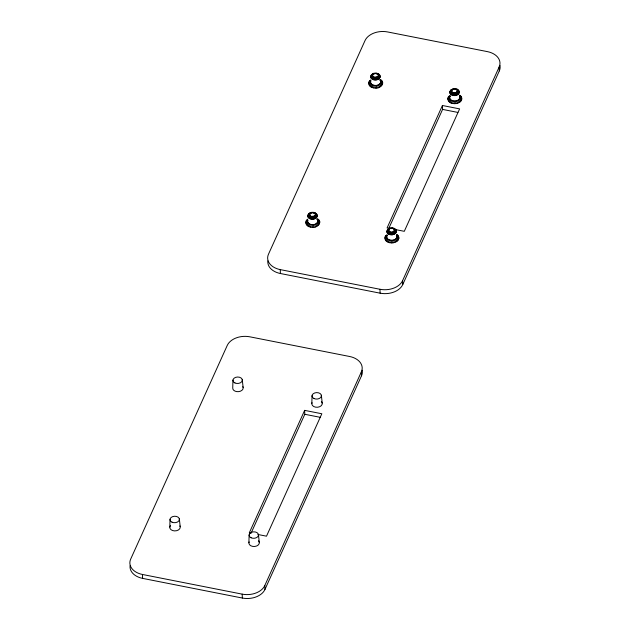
<?xml version="1.0" encoding="UTF-8"?>
<svg xmlns="http://www.w3.org/2000/svg" width="630" height="630" viewBox="0 0 630 630"><rect width="100%" height="100%" fill="white"/><g stroke="black" fill="none" stroke-linecap="round" stroke-linejoin="round"><path stroke-width="0.94" d="M169.809 527.113L170.037 519.317M232.958 380.087L232.738 387.883A5.229 3.615 -2.3 0 0 238.691 391.632A5.229 3.615 -2.3 0 0 242.826 386.662M248.897 542.706L249.126 534.909M311.826 403.476L312.055 395.679M311.866 212.657L311.874 212.2L312.078 212.657C323.725 216.121 302.408 218.854 312.078 212.657M374.787 73.426L374.882 72.97L375.007 73.426C386.655 76.891 365.329 79.624 375.007 73.426M315.173 213.838L316.709 214.058C318.961 217.413 313.992 220.02 311.11 219.09L311.63 216.523M306.093 221.106L307.605 220.76L307.849 220.161C306.889 222.358 309.204 224.28 311.204 224.548L310.684 227.115C306.739 226.973 303.786 221.689 307.676 219.201M378.102 74.608L379.63 74.828C381.89 78.183 376.913 80.79 374.031 79.86L374.551 77.293M369.015 81.876L369.889 81.876L370.779 80.931C369.818 83.129 372.125 85.05 374.133 85.318L373.614 87.885C369.66 87.743 366.707 82.459 370.598 79.971M394.262 229.438L395.798 229.651C398.05 233.013 393.081 235.62 390.198 234.691L390.718 232.123C394.152 233.431 396.026 228.068 391.813 228.225L391.97 227.753L393.073 228.328L392.962 227.871L392.451 228.296M385.182 236.699L386.048 236.699L386.946 235.754C385.977 237.959 388.293 239.873 390.301 240.148L389.781 242.715C385.828 242.574 382.875 237.282 386.765 234.801L387.426 235.045M457.191 90.208L458.727 90.421C460.979 93.783 456.01 96.39 453.127 95.461L453.647 92.886C456.498 94.091 459.152 89.617 455.372 89.066L455.884 88.641L456.002 89.098L454.742 88.987L454.899 88.523L454.947 88.98L453.883 89.019L453.891 88.57L454.096 89.019C451.442 88.846 450.765 92.697 453.647 92.886M449.867 96.524C448.906 98.721 451.222 100.642 453.222 100.91L452.702 103.485C448.757 103.344 445.804 98.052 449.694 95.563L450.356 95.815L449.623 97.122L448.103 97.469M312.26 216.594L312.157 219.216M310.684 227.115L312.236 227.296L312.338 224.682L311.204 224.548M375.181 77.364L375.086 79.986M373.614 87.885L375.157 88.066L375.26 85.444L374.133 85.318M391.348 232.194L391.246 234.809M389.781 242.715L391.325 242.889L391.427 240.274L390.301 240.148M454.277 92.964L454.175 95.579M452.702 103.485L454.254 103.659L454.356 101.044L453.222 100.91M311.11 219.09L310.125 218.815L311.039 216.358M310.157 224.248L309.243 226.706M374.031 79.86L373.055 79.585L373.968 77.128M373.078 85.018L372.173 87.475M390.198 234.691L389.222 234.407L389.34 233.58L390.127 231.95L390.718 232.123M389.245 239.841L388.34 242.298M453.127 95.461L452.143 95.177L453.057 92.72M452.175 100.611L451.261 103.068M389.915 228.462L389.994 227.997L391.175 228.249L390.97 227.8L390.954 228.257L392.025 228.21M452.844 89.232L453.151 88.736L453.474 89.145M312.724 212.625L312.882 212.16L312.929 212.609M375.653 73.395L375.811 72.93L375.858 73.379M310.125 218.815L309.275 218.389L310.527 216.098M309.236 223.792L307.983 226.075M373.055 79.585L372.196 79.159L373.448 76.868M372.157 84.562L370.905 86.846M389.222 234.407L388.363 233.982L388.537 233.187L389.616 231.698L390.127 231.95M388.324 239.384L387.072 241.676M452.143 95.177L451.293 94.752L452.545 92.468M451.253 100.154L450.001 102.446M309.275 218.389C306.983 217.248 307.621 213.98 309.881 213.231L310.015 212.735L310.889 212.995M372.196 79.159C369.912 78.018 370.55 74.749 372.802 73.993L373.307 73.426L373.818 73.765M388.97 228.824L389.104 228.336L390.553 228.375M451.899 89.594L452.403 89.019L452.907 89.358M308.582 217.838L310.11 215.767M308.487 223.201L306.96 225.272M371.503 78.608L373.031 76.537M371.416 83.971L369.889 86.042M388.363 233.982L387.67 233.439L387.883 232.667L389.198 231.368L389.616 231.698M387.584 238.794L386.056 240.865M451.293 94.752L450.6 94.201L450.812 93.437L452.127 92.138M450.505 99.564L448.977 101.635M312.338 224.682C315.268 225.201 319.717 221.98 317.016 219.059M312.236 227.296C316.937 228.383 323.056 222.122 317.63 218.783L316.992 219.082M375.26 85.444C378.197 85.971 382.638 82.751 379.945 79.829M375.157 88.066C379.858 89.153 385.985 82.892 380.551 79.545L379.921 79.853M387.67 233.439L386.907 232.076L387.324 230.013L388.844 229.666L389.978 228.595M389.198 231.368L388.844 229.666M391.427 240.274C394.041 240.566 398.081 238.416 396.64 235.344L396.932 235.919L398.467 236.14C400.444 240.337 394.916 243.29 391.325 242.889M450.6 94.201L449.836 92.846L450.009 91.382L450.899 90.436L451.765 90.436M454.356 101.044C456.97 101.335 461.002 99.178 459.569 96.114L459.861 96.689L461.396 96.91C463.365 101.107 457.837 104.06 454.254 103.659M308.086 217.192L309.81 215.381M307.96 222.508L306.235 224.319M371.015 77.962L372.739 76.151M370.881 83.278L369.156 85.089M387.174 232.793L388.899 230.974M387.048 238.101L385.324 239.912M450.103 93.555L451.828 91.744M449.977 98.871L448.253 100.682M309.062 213.727L309.243 213.208L310.401 213.294M371.991 74.49L372.661 73.82L373.322 74.064M307.818 216.484L309.645 214.956M307.668 221.744L305.834 223.272M370.739 77.254L372.574 75.726M370.598 82.514L368.763 84.042M386.907 232.076L388.741 230.548M386.757 237.337L384.93 238.864M449.836 92.846L451.663 91.318M449.686 98.107L447.851 99.634M308.424 214.326L309.228 213.531L310.015 213.657M371.346 75.096L372.149 74.301L372.936 74.427M387.08 230.611L387.733 229.367L389.104 229.257M450.009 91.382L450.663 90.137L452.033 90.027M307.779 215.743L309.629 214.507M307.629 220.949L305.786 222.185M370.708 76.513L372.55 75.277M370.558 81.719L368.715 82.947M386.875 231.344L388.718 230.107M386.725 236.541L384.875 237.778M449.796 92.106L451.647 90.877M449.647 97.311L447.804 98.548M307.991 215.011L308.235 214.42L309.755 214.074M370.912 75.781L371.164 75.191L372.676 74.844M257.906 534.492L266.506 536.185L321.836 413.76L304.644 410.366L249.315 532.799L251.22 533.169M394.742 229.438L404.295 231.32L459.624 108.888L442.425 105.501L387.096 227.926L389.962 228.493M251.488 532.24L304.802 414.28L304.644 410.366M388.868 228.265L442.583 109.407L442.425 105.501M264.962 589.436L264.805 585.522L361.36 371.881A18.034 12.458 -2.3 0 0 349.595 356.486L249.874 336.822A18.034 12.458 -2.3 0 0 227.249 345.437L130.694 559.078A18.034 12.458 -2.3 0 0 142.459 574.473L142.616 578.379L242.345 598.043A18.034 12.458 -2.3 0 0 264.962 589.436L361.518 375.787A18.034 12.458 -2.3 0 0 362.171 370.243M402.751 284.563L402.594 280.657L499.149 67.008A18.034 12.458 -2.3 0 0 487.384 51.621L387.655 31.957A18.034 12.458 -2.3 0 0 365.038 40.564L268.482 254.213A18.034 12.458 -2.3 0 0 280.248 269.608L280.405 273.514L380.126 293.178A18.034 12.458 -2.3 0 0 402.751 284.563L499.306 70.922A18.034 12.458 -2.3 0 0 499.96 65.378M376.283 73.466L376.567 73.033L376.905 73.505M313.354 212.696L313.866 212.271L313.984 212.735M450.442 90.696L451.261 89.57L452.419 89.657M387.513 229.926L388.34 228.8L389.49 228.887M376.874 73.639L377.716 73.308L379.929 75.403M455.962 89.232L456.805 88.901L459.018 90.996M313.945 212.869L314.787 212.538L317 214.633M393.033 228.462L393.876 228.131L396.097 230.226M377.386 73.891L378.024 73.592L378.74 74.206M456.474 89.484L457.112 89.184L457.837 89.799M314.457 213.121L315.094 212.822L315.819 213.436M393.553 228.721L394.687 228.532L394.908 229.036M371.023 80.75L369.652 80.861M450.111 96.343L448.749 96.461M387.19 235.573L385.82 235.691M372.802 73.993L373.834 73.167L374.385 73.545M309.881 213.231L310.905 212.397L311.456 212.782M377.803 74.222L379.173 74.222L379.433 74.757M381.575 80.356L380.205 80.356M456.892 89.814L457.663 89.617L458.53 90.35M461.396 96.91L460.664 95.957L459.301 95.957M314.874 213.452L316.244 213.452L316.512 213.987M318.654 219.586L317.284 219.594M393.97 229.052L394.734 228.855L395.601 229.58M398.467 236.14L397.743 235.187L396.372 235.187M382.308 81.309L381.441 81.38L380.473 80.522M319.378 220.539L318.512 220.61L317.551 219.752M378.26 75.041L380.197 76.112M382.701 82.357L380.764 81.286M457.356 90.633L459.294 91.704M461.79 97.949L459.853 96.878M315.339 214.271L317.276 215.342M319.78 221.587L317.843 220.516M394.427 229.863L396.364 230.934M398.869 237.187L396.932 236.108M306.731 220.098L307.519 220.224M442.583 109.407L457.868 112.423M280.248 269.608L379.969 289.272A18.034 12.458 -2.3 0 0 402.594 280.657M304.802 414.28L320.087 417.288M142.459 574.473L242.188 594.137A18.034 12.458 -2.3 0 0 264.805 585.522M457.372 91.074L459.325 92.445M378.284 75.482L380.229 76.852M461.845 99.044L459.892 97.674M382.749 83.443L380.803 82.081M394.451 230.304L396.396 231.675M315.354 214.712L317.307 216.082M398.916 238.274L396.963 236.904M319.827 222.673L317.874 221.311M457.246 91.515L459.12 93.177M461.538 100.115L459.672 98.461M378.157 75.923L380.024 77.584M382.449 84.522L380.583 82.861M394.325 230.745L396.191 232.407M398.617 239.353L396.743 237.691M315.228 215.153L317.103 216.814M319.52 223.752L317.654 222.091M456.986 91.925L458.687 93.862M460.9 101.131L459.207 99.193M377.898 76.332L379.591 78.27M381.811 85.53L380.111 83.601M394.065 231.163L395.758 233.092M397.971 240.361L396.278 238.423M314.968 215.562L316.669 217.5M318.882 224.76L317.189 222.831M459.648 95.146L460.664 95.957M396.719 234.376L397.743 235.187M456.6 92.295L458.041 94.468M459.955 102.021L458.514 99.847M377.512 76.695L378.953 78.868M380.866 86.428L379.425 84.255M393.679 231.525L395.12 233.698M397.026 241.251L395.593 239.077M314.583 215.932L316.024 218.106M317.937 225.658L316.496 223.485M456.112 92.594L457.23 94.965M458.75 102.753L457.64 100.383M377.023 76.994L378.134 79.364M379.662 87.16L378.543 84.782M393.183 231.824L394.301 234.195M395.829 241.983L394.711 239.613M314.094 216.224L315.213 218.602M316.732 226.391L315.622 224.02M455.545 92.807L456.277 95.327M457.356 103.288L456.616 100.768M376.449 77.214L377.189 79.726M378.26 87.688L377.527 85.176M392.616 232.037L393.356 234.557M394.427 242.518L393.695 239.998M313.527 216.444L314.26 218.957M315.339 226.918L314.598 224.406M454.923 92.933L455.246 95.532M455.829 103.596L455.506 100.997M375.827 77.34L376.149 79.939M376.74 87.995L376.409 85.396M391.994 232.163L392.317 234.762M392.899 242.826L392.577 240.227M312.905 216.57L313.228 219.169M313.811 227.225L313.488 224.626M321.363 395.286L322.214 403.035M242.274 379.685L243.117 387.442M258.434 534.516L259.284 542.265M179.345 518.923L180.196 526.672M499.149 67.008L499.306 70.922M379.969 289.272L380.126 293.178M361.36 371.881L361.518 375.787M242.188 594.137L242.345 598.043M280.405 273.514A18.034 12.458 -2.3 0 1 267.86 260.875M142.616 578.379A18.034 12.458 -2.3 0 1 130.071 565.748M321.379 401.554A5.229 3.615 -2.3 0 1 317.78 407.224A5.229 3.615 -2.3 0 1 312.055 402.68M179.897 525.892A5.229 3.615 -2.3 0 1 174.597 530.909A5.229 3.615 -2.3 0 1 170.51 525.562M258.45 540.784A5.229 3.615 -2.3 0 1 254.859 546.454A5.229 3.615 -2.3 0 1 249.126 541.91M234.966 382.969A4.694 3.237 -2.3 0 0 242.306 380.41A4.694 3.237 -2.3 0 0 235.628 377.362A4.694 3.237 -2.3 0 0 234.966 382.969M314.055 398.57A4.694 3.237 -2.3 0 0 321.394 396.01A4.694 3.237 -2.3 0 0 314.716 392.955A4.694 3.237 -2.3 0 0 314.055 398.57M172.037 522.199A4.694 3.237 -2.3 0 0 179.377 519.648A4.694 3.237 -2.3 0 0 172.699 516.592A4.694 3.237 -2.3 0 0 172.037 522.199M251.134 537.799A4.694 3.237 -2.3 0 0 258.473 535.24A4.694 3.237 -2.3 0 0 251.787 532.185A4.694 3.237 -2.3 0 0 251.134 537.799"/></g></svg>
